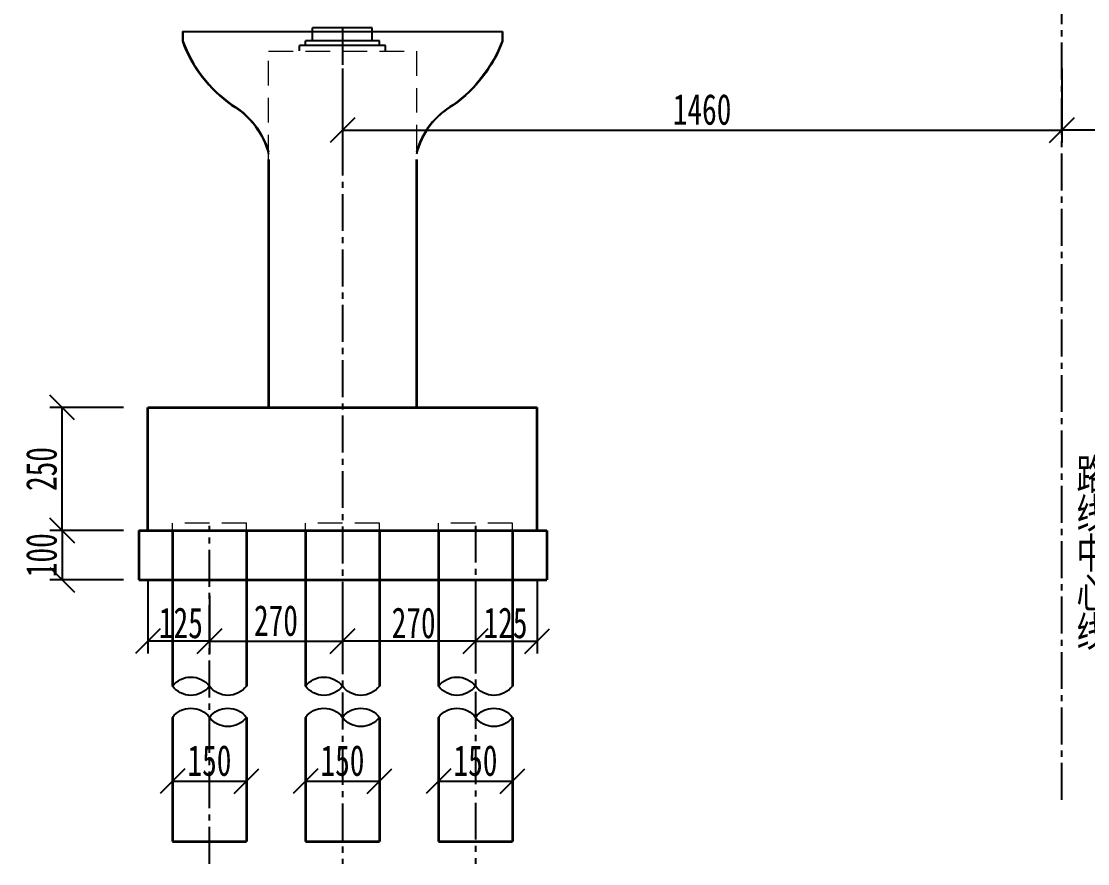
# Model space of a CAD drawing. Extents: x -2611510 to 1021013, y -44073 to 90887.
# Drawn here: x 737072 to 758718, y 21578 to 38683 of the extents above; entities that cross this region are included whole.
import ezdxf

# ---------------------------------------------------------------- set-up
doc = ezdxf.new("R2010")
doc.units = 0
doc.linetypes.add('CENTER2', pattern=[1.125, 0.75, -0.125, 0.125, -0.125])
doc.linetypes.add('DASHED', pattern=[0.75, 0.5, -0.25])
doc.layers.get('Defpoints').update_dxf_attribs({"color": 8})
doc.layers.add('Dim', color=4, linetype='Continuous')
for name, color, linetype, lineweight in [('标注', 3, 'Continuous', 18), ('短虚线', 3, 'DASHED', 15), ('粗线', 3, 'Continuous', 35)]:
    doc.layers.add(name, color=color, linetype=linetype, lineweight=lineweight)
doc.styles.add('fs', font='', dxfattribs={"width": 0.7})
doc.styles.get("Standard").update_dxf_attribs({"font": '', "width": 0.7})
doc.styles.get('fs').set_extended_font_data('仿宋_GB2312')
doc.styles.get('Standard').set_extended_font_data('仿宋_GB2312')
doc.dimstyles.new('250-1', dxfattribs={"dimscale": 250, "dimtxt": 2.5, "dimasz": 2, "dimexe": 1, "dimexo": 1, "dimgap": 0, "dimtad": 0, "dimdec": 0, "dimlfac": 0.1, "dimrnd": 0.1, "dimzin": 12, "dimdsep": 46, "dimtxsty": 'Standard', "dimblk": 'OBLIQUE', "dimcen": -1, "dimclrd": 4, "dimclre": 256, "dimclrt": 4, "dimadec": 4, "dimazin": 0, "dimtp": 2, "dimtm": 3, "dimtfac": 0.5, "dimtdec": 0, "dimtmove": 2, "dimatfit": 3, "dimldrblk": 'OBLIQUE', "dimfxl": 5, "dimfxlon": 1, "dimtvp": 0.7, "dimtolj": 1, "dimtzin": 12, "dimarcsym": 0})

# ---------------------------------------------------------------- blocks, each defined once
blk = doc.blocks.new('_Oblique')
at = {"color": 0, "linetype": 'ByBlock', "lineweight": -2}
blk.add_line((-0.5, -0.5), (0.5, 0.5), dxfattribs=at)
blk = doc.blocks.new('*D131')
at = {"layer": 'Defpoints', "color": 0, "transparency": 16777216}
for p in [(743591, 38082), (758191, 38082), (758191, 36475)]:
    blk.add_point(p, dxfattribs=at)
at = {"layer": 'Dim', "lineweight": -2, "transparency": 16777216}
for p, q in [((743591, 37725), (743591, 36225)), ((758191, 37725), (758191, 36225))]:
    blk.add_line(p, q, dxfattribs=at)
at = {"layer": 'Dim', "color": 4, "lineweight": -2, "transparency": 16777216}
blk.add_line((743591, 36475), (758191, 36475), dxfattribs=at)
at = {"layer": 'Dim', "color": 4, "lineweight": -2, "transparency": 16777216, "xscale": 500, "yscale": 500, "zscale": 500, "rotation": 180}
blk.add_blockref('_Oblique', (743591, 36475), dxfattribs=at)
at = {"layer": 'Dim', "color": 4, "lineweight": -2, "transparency": 16777216, "xscale": 500, "yscale": 500, "zscale": 500}
blk.add_blockref('_Oblique', (758191, 36475), dxfattribs=at)
at = {"layer": 'Dim', "color": 4, "transparency": 16777216, "insert": (750891, 36891), "char_height": 625, "attachment_point": 5}
blk.add_mtext('\\A1;1460', dxfattribs=at)
blk = doc.blocks.new('*D132')
at = {"layer": 'Defpoints', "color": 0, "transparency": 16777216}
for p in [(758191, 38082), (772791, 38082), (758191, 36475)]:
    blk.add_point(p, dxfattribs=at)
at = {"layer": 'Dim', "lineweight": -2, "transparency": 16777216}
for p, q in [((758191, 37725), (758191, 36225)), ((772791, 37725), (772791, 36225))]:
    blk.add_line(p, q, dxfattribs=at)
at = {"layer": 'Dim', "color": 4, "lineweight": -2, "transparency": 16777216}
blk.add_line((772791, 36475), (758191, 36475), dxfattribs=at)
at = {"layer": 'Dim', "color": 4, "lineweight": -2, "transparency": 16777216, "xscale": 500, "yscale": 500, "zscale": 500, "rotation": 180}
blk.add_blockref('_Oblique', (758191, 36475), dxfattribs=at)
at = {"layer": 'Dim', "color": 4, "lineweight": -2, "transparency": 16777216, "xscale": 500, "yscale": 500, "zscale": 500}
blk.add_blockref('_Oblique', (772791, 36475), dxfattribs=at)
at = {"layer": 'Dim', "color": 4, "transparency": 16777216, "insert": (765491, 36891), "char_height": 625, "attachment_point": 5}
blk.add_mtext('\\A1;1460', dxfattribs=at)
blk = doc.blocks.new('*D155')
at = {"layer": 'Defpoints', "color": 0, "transparency": 16777216}
for p in [(737899, 30842), (740436, 30842), (740586, 28342)]:
    blk.add_point(p, dxfattribs=at)
at = {"layer": 'Dim', "lineweight": -2, "transparency": 16777216}
for p, q in [((739149, 30842), (737649, 30842)), ((739149, 28342), (737649, 28342))]:
    blk.add_line(p, q, dxfattribs=at)
at = {"layer": 'Dim', "color": 4, "lineweight": -2, "transparency": 16777216}
blk.add_line((737899, 28342), (737899, 30842), dxfattribs=at)
at = {"layer": 'Dim', "color": 4, "lineweight": -2, "transparency": 16777216, "xscale": 500, "yscale": 500, "zscale": 500}
for p, rotation in [((737899, 30842), 90), ((737899, 28342), 270)]:
    blk.add_blockref('_Oblique', p, dxfattribs=dict(at, rotation=rotation))
at = {"layer": 'Dim', "color": 4, "transparency": 16777216, "insert": (737483, 29592), "char_height": 625, "attachment_point": 5, "rotation": 90}
blk.add_mtext('\\A1;250', dxfattribs=at)
blk = doc.blocks.new('*D156')
at = {"layer": 'Defpoints', "color": 0, "transparency": 16777216}
for p in [(747541, 28342), (746291, 27273), (747541, 26095)]:
    blk.add_point(p, dxfattribs=at)
at = {"layer": 'Dim', "lineweight": -2, "transparency": 16777216}
for p, q in [((747541, 27345), (747541, 25845)), ((746291, 27023), (746291, 25845))]:
    blk.add_line(p, q, dxfattribs=at)
at = {"layer": 'Dim', "color": 4, "lineweight": -2, "transparency": 16777216}
blk.add_line((746291, 26095), (747541, 26095), dxfattribs=at)
at = {"layer": 'Dim', "color": 4, "lineweight": -2, "transparency": 16777216, "xscale": 500, "yscale": 500, "zscale": 500, "rotation": 180}
blk.add_blockref('_Oblique', (746291, 26095), dxfattribs=at)
at = {"layer": 'Dim', "color": 4, "lineweight": -2, "transparency": 16777216, "xscale": 500, "yscale": 500, "zscale": 500}
blk.add_blockref('_Oblique', (747541, 26095), dxfattribs=at)
at = {"layer": 'Dim', "color": 4, "transparency": 16777216, "insert": (746901, 26465), "char_height": 625, "attachment_point": 5}
blk.add_mtext('\\A1;125', dxfattribs=at)
blk = doc.blocks.new('*D157')
at = {"layer": 'Defpoints', "color": 0, "transparency": 16777216}
for p in [(743591, 27273), (746291, 27273), (743591, 26095)]:
    blk.add_point(p, dxfattribs=at)
at = {"layer": 'Dim', "lineweight": -2, "transparency": 16777216}
for p, q in [((743591, 27023), (743591, 25845)), ((746291, 27023), (746291, 25845))]:
    blk.add_line(p, q, dxfattribs=at)
at = {"layer": 'Dim', "color": 4, "lineweight": -2, "transparency": 16777216}
blk.add_line((746291, 26095), (743591, 26095), dxfattribs=at)
at = {"layer": 'Dim', "color": 4, "lineweight": -2, "transparency": 16777216, "xscale": 500, "yscale": 500, "zscale": 500, "rotation": 180}
blk.add_blockref('_Oblique', (743591, 26095), dxfattribs=at)
at = {"layer": 'Dim', "color": 4, "lineweight": -2, "transparency": 16777216, "xscale": 500, "yscale": 500, "zscale": 500}
blk.add_blockref('_Oblique', (746291, 26095), dxfattribs=at)
at = {"layer": 'Dim', "color": 4, "transparency": 16777216, "insert": (745036, 26465), "char_height": 625, "attachment_point": 5}
blk.add_mtext('\\A1;270', dxfattribs=at)
blk = doc.blocks.new('*D158')
at = {"layer": 'Defpoints', "color": 0, "transparency": 16777216}
for p in [(739641, 28342), (740891, 27273), (739641, 26095)]:
    blk.add_point(p, dxfattribs=at)
at = {"layer": 'Dim', "lineweight": -2, "transparency": 16777216}
for p, q in [((739641, 27345), (739641, 25845)), ((740891, 27023), (740891, 25845))]:
    blk.add_line(p, q, dxfattribs=at)
at = {"layer": 'Dim', "color": 4, "lineweight": -2, "transparency": 16777216}
blk.add_line((740891, 26095), (739641, 26095), dxfattribs=at)
at = {"layer": 'Dim', "color": 4, "lineweight": -2, "transparency": 16777216, "xscale": 500, "yscale": 500, "zscale": 500, "rotation": 180}
blk.add_blockref('_Oblique', (739641, 26095), dxfattribs=at)
at = {"layer": 'Dim', "color": 4, "lineweight": -2, "transparency": 16777216, "xscale": 500, "yscale": 500, "zscale": 500}
blk.add_blockref('_Oblique', (740891, 26095), dxfattribs=at)
at = {"layer": 'Dim', "color": 4, "transparency": 16777216, "insert": (740311, 26465), "char_height": 625, "attachment_point": 5}
blk.add_mtext('\\A1;125', dxfattribs=at)
blk = doc.blocks.new('*D159')
at = {"layer": 'Defpoints', "color": 0, "transparency": 16777216}
for p in [(740891, 27273), (743591, 27273), (743591, 26095)]:
    blk.add_point(p, dxfattribs=at)
at = {"layer": 'Dim', "lineweight": -2, "transparency": 16777216}
for p, q in [((740891, 27023), (740891, 25845)), ((743591, 27023), (743591, 25845))]:
    blk.add_line(p, q, dxfattribs=at)
at = {"layer": 'Dim', "color": 4, "lineweight": -2, "transparency": 16777216}
blk.add_line((740891, 26095), (743591, 26095), dxfattribs=at)
at = {"layer": 'Dim', "color": 4, "lineweight": -2, "transparency": 16777216, "xscale": 500, "yscale": 500, "zscale": 500, "rotation": 180}
blk.add_blockref('_Oblique', (740891, 26095), dxfattribs=at)
at = {"layer": 'Dim', "color": 4, "lineweight": -2, "transparency": 16777216, "xscale": 500, "yscale": 500, "zscale": 500}
blk.add_blockref('_Oblique', (743591, 26095), dxfattribs=at)
at = {"layer": 'Dim', "color": 4, "transparency": 16777216, "insert": (742241, 26512), "char_height": 625, "attachment_point": 5}
blk.add_mtext('\\A1;270', dxfattribs=at)
blk = doc.blocks.new('*D160')
at = {"layer": 'Defpoints', "color": 0, "transparency": 16777216}
for p in [(740141, 23253), (741641, 23253), (741641, 23253)]:
    blk.add_point(p, dxfattribs=at)
at = {"layer": 'Dim', "lineweight": -2, "transparency": 16777216}
for p, q in [((741641, 23253), (741641, 23503)), ((740141, 23253), (740141, 23003))]:
    blk.add_line(p, q, dxfattribs=at)
at = {"layer": 'Dim', "color": 4, "lineweight": -2, "transparency": 16777216}
blk.add_line((740141, 23253), (741641, 23253), dxfattribs=at)
at = {"layer": 'Dim', "color": 4, "lineweight": -2, "transparency": 16777216, "xscale": 500, "yscale": 500, "zscale": 500, "rotation": 180}
blk.add_blockref('_Oblique', (740141, 23253), dxfattribs=at)
at = {"layer": 'Dim', "color": 4, "lineweight": -2, "transparency": 16777216, "xscale": 500, "yscale": 500, "zscale": 500}
blk.add_blockref('_Oblique', (741641, 23253), dxfattribs=at)
at = {"layer": 'Dim', "color": 4, "transparency": 16777216, "insert": (740891, 23669), "char_height": 625, "attachment_point": 5}
blk.add_mtext('\\A1;150', dxfattribs=at)
blk = doc.blocks.new('*D161')
at = {"layer": 'Defpoints', "color": 0, "transparency": 16777216}
for p in [(742841, 23253), (744341, 23253), (744341, 23253)]:
    blk.add_point(p, dxfattribs=at)
at = {"layer": 'Dim', "lineweight": -2, "transparency": 16777216}
for p, q in [((744341, 23253), (744341, 23503)), ((742841, 23253), (742841, 23003))]:
    blk.add_line(p, q, dxfattribs=at)
at = {"layer": 'Dim', "color": 4, "lineweight": -2, "transparency": 16777216}
blk.add_line((742841, 23253), (744341, 23253), dxfattribs=at)
at = {"layer": 'Dim', "color": 4, "lineweight": -2, "transparency": 16777216, "xscale": 500, "yscale": 500, "zscale": 500, "rotation": 180}
blk.add_blockref('_Oblique', (742841, 23253), dxfattribs=at)
at = {"layer": 'Dim', "color": 4, "lineweight": -2, "transparency": 16777216, "xscale": 500, "yscale": 500, "zscale": 500}
blk.add_blockref('_Oblique', (744341, 23253), dxfattribs=at)
at = {"layer": 'Dim', "color": 4, "transparency": 16777216, "insert": (743591, 23669), "char_height": 625, "attachment_point": 5}
blk.add_mtext('\\A1;150', dxfattribs=at)
blk = doc.blocks.new('*D162')
at = {"layer": 'Defpoints', "color": 0, "transparency": 16777216}
for p in [(745541, 23253), (747041, 23253), (747041, 23253)]:
    blk.add_point(p, dxfattribs=at)
at = {"layer": 'Dim', "lineweight": -2, "transparency": 16777216}
for p, q in [((747041, 23253), (747041, 23503)), ((745541, 23253), (745541, 23003))]:
    blk.add_line(p, q, dxfattribs=at)
at = {"layer": 'Dim', "color": 4, "lineweight": -2, "transparency": 16777216}
blk.add_line((745541, 23253), (747041, 23253), dxfattribs=at)
at = {"layer": 'Dim', "color": 4, "lineweight": -2, "transparency": 16777216, "xscale": 500, "yscale": 500, "zscale": 500, "rotation": 180}
blk.add_blockref('_Oblique', (745541, 23253), dxfattribs=at)
at = {"layer": 'Dim', "color": 4, "lineweight": -2, "transparency": 16777216, "xscale": 500, "yscale": 500, "zscale": 500}
blk.add_blockref('_Oblique', (747041, 23253), dxfattribs=at)
at = {"layer": 'Dim', "color": 4, "transparency": 16777216, "insert": (746291, 23669), "char_height": 625, "attachment_point": 5}
blk.add_mtext('\\A1;150', dxfattribs=at)
blk = doc.blocks.new('*D165')
at = {"layer": 'Defpoints', "color": 0, "transparency": 16777216}
for p in [(740164, 28342), (737899, 27342), (740164, 27342)]:
    blk.add_point(p, dxfattribs=at)
at = {"layer": 'Dim', "lineweight": -2, "transparency": 16777216}
for p, q in [((739149, 28342), (737649, 28342)), ((739149, 27342), (737649, 27342))]:
    blk.add_line(p, q, dxfattribs=at)
at = {"layer": 'Dim', "color": 4, "lineweight": -2, "transparency": 16777216}
blk.add_line((737899, 28342), (737899, 27342), dxfattribs=at)
at = {"layer": 'Dim', "color": 4, "lineweight": -2, "transparency": 16777216, "xscale": 500, "yscale": 500, "zscale": 500}
for p, rotation in [((737899, 28342), 90), ((737899, 27342), 270)]:
    blk.add_blockref('_Oblique', p, dxfattribs=dict(at, rotation=rotation))
at = {"layer": 'Dim', "color": 4, "transparency": 16777216, "insert": (737483, 27842), "char_height": 625, "attachment_point": 5, "rotation": 90}
blk.add_mtext('\\A1;100', dxfattribs=at)

msp = doc.modelspace()

# ---------------------------------------------------------------- linework, layer by layer
at = {"color": 6, "linetype": 'CENTER2', "ltscale": 1000}
for p, q in [((758190.8, 22875.5), (758190.8, 47296)), ((743590.8, 38550.7), (743590.8, 21577.7)), ((740890.8, 21577.7), (740890.8, 28441.7)), ((746290.8, 28441.7), (746290.8, 21577.7))]:
    msp.add_line(p, q, dxfattribs=at)
msp.add_line((740340.8, 38478.9), (746840.8, 38478.9))
at = {"elevation": 0}
for points in [[(740340.8, 38478.9), (740340.8, 38278.9, 0.1497222), (741340.8, 36978.9, -0.2020863), (742090.8, 35988.2)], [(740350.8, 38478.9), (740350.8, 38280.8, 0.1495134), (741346.2, 36987.4, -0.1959439), (742090.8, 36027, -0.1959439)], [(746840.8, 38478.9), (746840.8, 38278.9, -0.1497222), (745840.8, 36978.9, 0.2020863), (745090.8, 35988.2)], [(746830.8, 38478.9), (746830.8, 38280.8, -0.1495134), (745835.4, 36987.4, 0.1959439), (745090.8, 36027, 0.1959439)]]:
    msp.add_lwpolyline(points, format="xyb", dxfattribs=at)
at = {"layer": 'Dim'}
for p, q in [((742986.1, 38284.7), (742986.1, 38550.7)), ((742986.1, 38284.7), (742986.1, 38550.7)), ((742986.1, 38284.7), (742986.1, 38550.7)), ((742986.1, 38284.7), (742986.1, 38550.7)), ((742986.1, 38284.7), (742986.1, 38550.7)), ((742986.1, 38284.7), (742986.1, 38550.7)), ((744195.6, 38550.7), (742986.1, 38550.7)), ((744195.6, 38284.7), (744195.6, 38550.7)), ((744195.6, 38284.7), (744195.6, 38550.7)), ((744195.6, 38284.7), (744195.6, 38550.7)), ((744195.6, 38284.7), (744195.6, 38550.7)), ((744195.6, 38284.7), (744195.6, 38550.7)), ((744195.6, 38284.7), (744195.6, 38550.7)), ((744195.6, 38284.7), (744195.6, 38550.7)), ((744195.6, 38284.7), (744195.6, 38550.7)), ((744465.8, 38193.7), (742715.8, 38193.7)), ((742715.8, 38081.7), (742715.8, 38193.7)), ((744465.8, 38193.7), (742715.8, 38193.7)), ((742715.8, 38081.7), (742715.8, 38193.7)), ((744465.8, 38193.7), (742715.8, 38193.7)), ((742715.8, 38081.7), (742715.8, 38193.7)), ((744465.8, 38193.7), (742715.8, 38193.7)), ((742715.8, 38081.7), (742715.8, 38193.7)), ((744341.6, 38284.7), (742840.1, 38284.7)), ((742840.1, 38193.7), (742840.1, 38284.7)), ((744341.6, 38284.7), (742840.1, 38284.7)), ((742840.1, 38193.7), (742840.1, 38284.7)), ((744341.6, 38284.7), (742840.1, 38284.7)), ((742840.1, 38193.7), (742840.1, 38284.7)), ((744341.6, 38284.7), (742840.1, 38284.7)), ((742840.1, 38193.7), (742840.1, 38284.7)), ((744341.6, 38193.7), (742840.1, 38193.7)), ((744341.6, 38193.7), (742840.1, 38193.7)), ((744341.6, 38193.7), (742840.1, 38193.7)), ((744341.6, 38193.7), (742840.1, 38193.7)), ((744341.6, 38193.7), (744341.6, 38284.7)), ((744341.6, 38193.7), (744341.6, 38284.7)), ((744341.6, 38193.7), (744341.6, 38284.7)), ((744341.6, 38193.7), (744341.6, 38284.7)), ((744465.8, 38081.7), (744465.8, 38193.7)), ((744465.8, 38081.7), (744465.8, 38193.7)), ((744465.8, 38081.7), (744465.8, 38193.7)), ((744465.8, 38081.7), (744465.8, 38193.7))]:
    msp.add_line(p, q, dxfattribs=at)
at = {"layer": 'Dim', "elevation": 0}
for points in [[(741640.8, 25182.1, -0.4970563), (740890.8, 25182.1, -0.4970563), (740140.8, 25182.1, -0.4970563), (740890.8, 25182.1)], [(744340.8, 25182.1, -0.4970563), (743590.8, 25182.1, -0.4970563), (742840.8, 25182.1, -0.4970563), (743590.8, 25182.1)], [(747040.8, 25182.1, -0.4970563), (746290.8, 25182.1, -0.4970563), (745540.8, 25182.1, -0.4970563), (746290.8, 25182.1)], [(740140.8, 24549, -0.4970563), (740890.8, 24549, -0.4970563), (741640.8, 24549, -0.4970563), (740890.8, 24549)], [(742840.8, 24549, -0.4970563), (743590.8, 24549, -0.4970563), (744340.8, 24549, -0.4970563), (743590.8, 24549)], [(745540.8, 24549, -0.4970563), (746290.8, 24549, -0.4970563), (747040.8, 24549, -0.4970563), (746290.8, 24549)]]:
    msp.add_lwpolyline(points, format="xyb", dxfattribs=at)
at = {"layer": '短虚线', "color": 4, "ltscale": 1000}
for p, q in [((742090.8, 38078.9), (745090.8, 38078.9)), ((742090.8, 35878.9), (742090.8, 38078.9)), ((745090.8, 38078.9), (745090.8, 35878.9)), ((740140.8, 28341.7), (740140.8, 28491.7)), ((741640.8, 28491.7), (740140.8, 28491.7)), ((740140.8, 28341.7), (740140.8, 28491.7)), ((741640.8, 28341.7), (741640.8, 28491.7)), ((741640.8, 28341.7), (741640.8, 28491.7)), ((742840.8, 28341.7), (742840.8, 28491.7)), ((744340.8, 28491.7), (742840.8, 28491.7)), ((742840.8, 28341.7), (742840.8, 28491.7)), ((744340.8, 28341.7), (744340.8, 28491.7)), ((744340.8, 28341.7), (744340.8, 28491.7)), ((745540.8, 28341.7), (745540.8, 28491.7)), ((747040.8, 28491.7), (745540.8, 28491.7)), ((745540.8, 28341.7), (745540.8, 28491.7)), ((747040.8, 28341.7), (747040.8, 28491.7)), ((747040.8, 28341.7), (747040.8, 28491.7))]:
    msp.add_line(p, q, dxfattribs=at)
at = {"layer": '粗线'}
for p, q in [((742090.8, 35878.9), (742090.8, 30841.7)), ((745090.8, 35878.9), (745090.8, 30841.7)), ((739640.8, 30841.7), (747540.8, 30841.7)), ((739640.8, 28341.7), (739640.8, 30841.7)), ((747540.8, 28341.7), (747540.8, 30841.7)), ((739459.5, 28341.7), (747740.2, 28341.7)), ((739459.5, 28341.7), (739459.5, 27341.7)), ((740140.8, 28341.7), (740140.8, 25182.1)), ((741640.8, 28341.7), (741640.8, 25182.1)), ((742840.8, 28341.7), (742840.8, 25182.1)), ((744340.8, 28341.7), (744340.8, 25182.1)), ((745540.8, 28341.7), (745540.8, 25182.1)), ((747040.8, 28341.7), (747040.8, 25182.1)), ((747740.2, 28341.7), (747740.2, 27341.7)), ((739459.5, 27341.7), (747740.2, 27341.7)), ((740140.8, 24549), (740140.8, 22030.3)), ((741640.8, 24549), (741640.8, 22030.3)), ((742840.8, 24549), (742840.8, 22030.3)), ((744340.8, 24549), (744340.8, 22030.3)), ((745540.8, 24549), (745540.8, 22030.3)), ((747040.8, 24549), (747040.8, 22030.3)), ((740140.8, 22030.3), (741640.8, 22030.3)), ((742840.8, 22030.3), (744340.8, 22030.3)), ((745540.8, 22030.3), (747040.8, 22030.3))]:
    msp.add_line(p, q, dxfattribs=at)

# ---------------------------------------------------------------- texts
at = {"layer": '标注', "color": 7, "insert": (758491.3, 29797.4), "char_height": 625, "attachment_point": 1, "rotation": 360, "line_spacing_factor": 0.768, "style": 'fs'}
msp.add_mtext('路\\P线\\P中\\P心\\P线', dxfattribs=at)

# ---------------------------------------------------------------- dimensions: what is measured, and where the dimension line sits
at = {"layer": 'Dim'}
dim = msp.add_linear_dim(base=(758190.8, 36474.6), p1=(743590.8, 38081.7), p2=(758190.8, 38081.7), dimstyle='250-1', dxfattribs=at)
dim.commit()
dim.dimension.update_dxf_attribs({"geometry": '*D131', "text_midpoint": (750890.8, 36890.8)})
dim = msp.add_linear_dim(base=(758190.8, 36474.6), p1=(772790.8, 38081.7), p2=(758190.8, 38081.7), angle=180, dimstyle='250-1', dxfattribs=at)
dim.commit()
dim.dimension.update_dxf_attribs({"geometry": '*D132', "text_midpoint": (765490.8, 36890.8)})
for base, p1, p2, picture, middle in [((737898.7, 30841.7), (740585.9, 28341.7), (740435.9, 30841.7), '*D155', (737482.5, 29591.7)), ((737898.7, 27341.7), (740163.7, 28341.7), (740163.7, 27341.7), '*D165', (737482.5, 27841.7))]:
    dim = msp.add_linear_dim(base=base, p1=p1, p2=p2, angle=90, dimstyle='250-1', override={"dimblk": 'Oblique'}, dxfattribs=at)
    dim.commit()
    dim.dimension.update_dxf_attribs({"geometry": picture, "text_midpoint": middle})
for base, p1, p2, picture, middle in [((739640.8, 26095.3), (740890.8, 27273), (739640.8, 28341.7), '*D158', (740311.3, 26465.3)), ((743590.8, 26095.3), (746290.8, 27273), (743590.8, 27273), '*D157', (745036.1, 26465.3))]:
    dim = msp.add_linear_dim(base=base, p1=p1, p2=p2, angle=180, dimstyle='250-1', override={"dimblk": 'Oblique'}, dxfattribs=at)
    dim.commit()
    dim.dimension.update_dxf_attribs({"geometry": picture, "text_midpoint": middle, "dimtype": 160})
dim = msp.add_linear_dim(base=(747540.8, 26095.3), p1=(746290.8, 27273), p2=(747540.8, 28341.7), dimstyle='250-1', override={"dimblk": 'Oblique'}, dxfattribs=at)
dim.commit()
dim.dimension.update_dxf_attribs({"geometry": '*D156', "text_midpoint": (746901.2, 26465.3), "dimtype": 160})
for base, p1, p2, picture, middle in [((743590.8, 26095.3), (740890.8, 27273), (743590.8, 27273), '*D159', (742240.8, 26511.5)), ((741640.8, 23252.9), (740140.8, 23252.9), (741640.8, 23252.9), '*D160', (740890.8, 23669.1)), ((744340.8, 23252.9), (742840.8, 23252.9), (744340.8, 23252.9), '*D161', (743590.8, 23669.1)), ((747040.8, 23252.9), (745540.8, 23252.9), (747040.8, 23252.9), '*D162', (746290.8, 23669.1))]:
    dim = msp.add_linear_dim(base=base, p1=p1, p2=p2, dimstyle='250-1', override={"dimblk": 'Oblique'}, dxfattribs=at)
    dim.commit()
    dim.dimension.update_dxf_attribs({"geometry": picture, "text_midpoint": middle})

doc.saveas('drawing.dxf')
